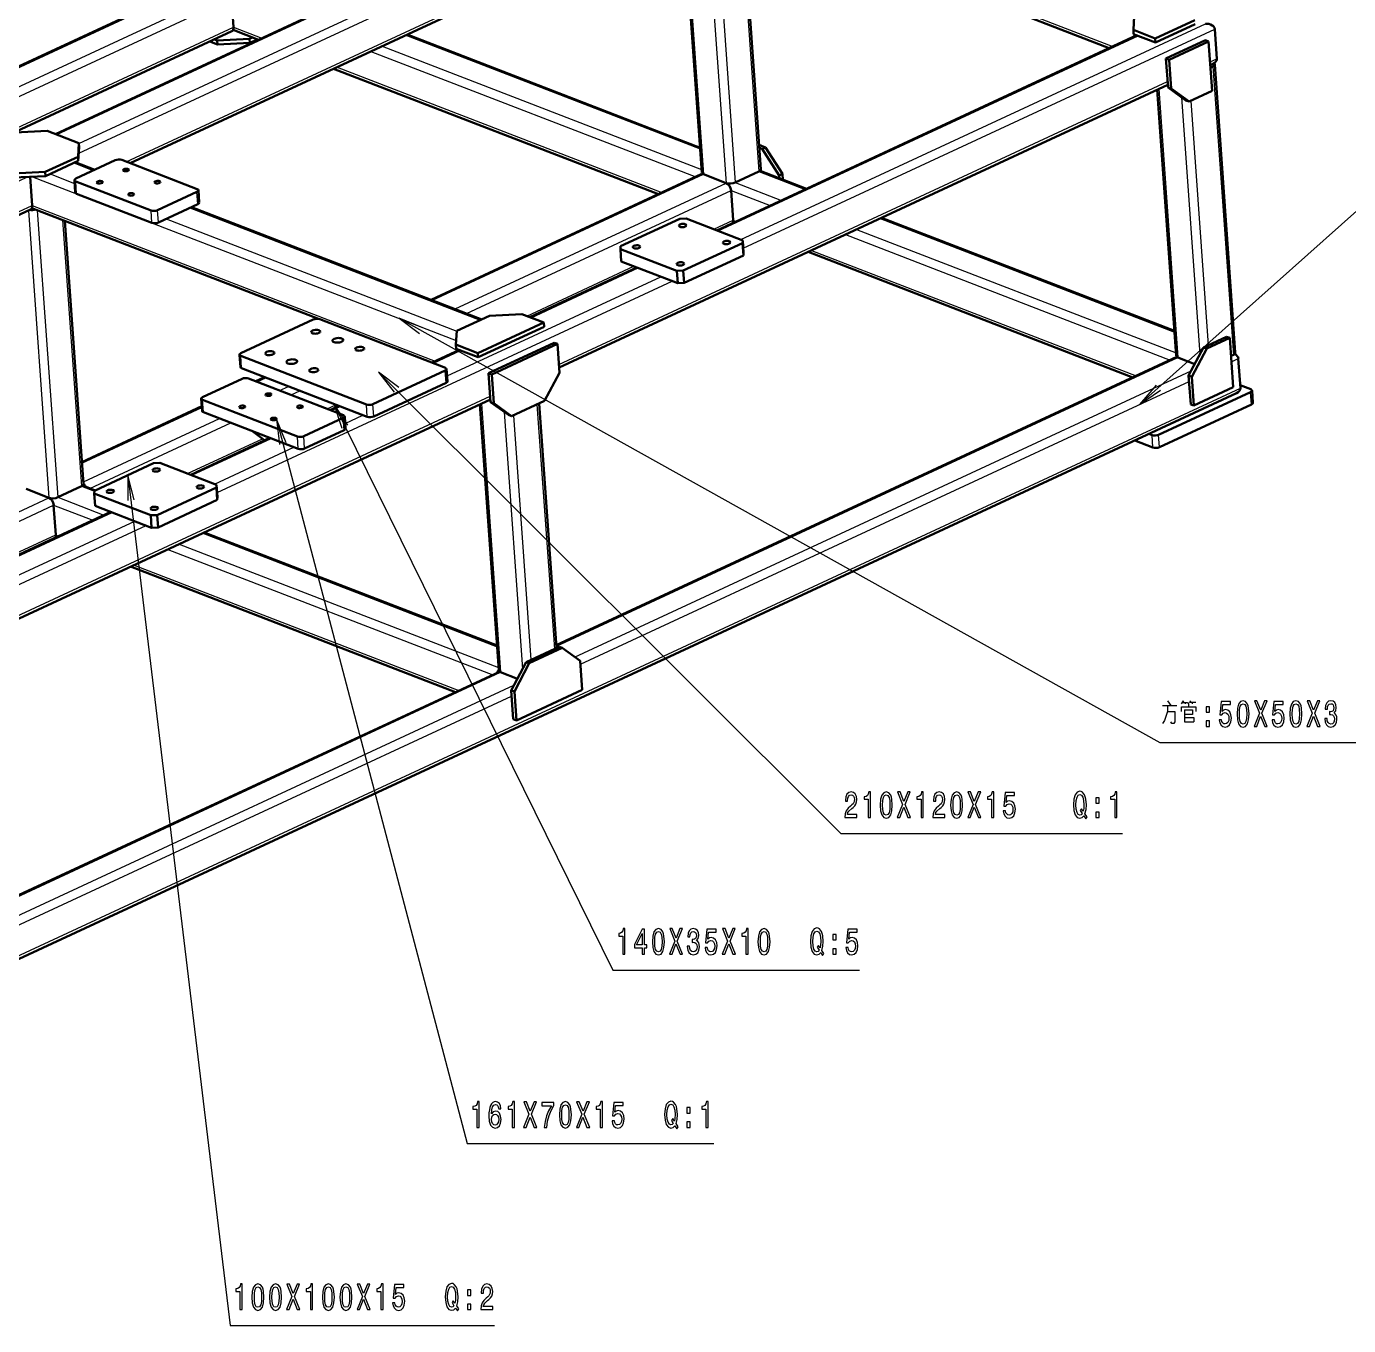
# Model space of a CAD drawing. Extents: x 0 to 1189, y 0 to 841.
# Drawn here: x 721.5 to 902.8, y 237.1 to 415.3 of the extents above; entities that cross this region are included whole.
import ezdxf

# ---------------------------------------------------------------- set-up
doc = ezdxf.new("R2010")
doc.units = 0

msp = doc.modelspace()

# ---------------------------------------------------------------- linework, layer by layer
at = {"color": 7, "lineweight": 25}
for p, q in [((735.21, 396.76), (815.21, 433.93)), ((815.21, 433.93), (870.49, 412.57)), ((811.75, 431.88), (814.39, 395.04)), ((814.67, 433.23), (817.49, 393.84)), ((815.91, 433.26), (818.72, 393.9)), ((819.36, 431.93), (821.97, 395.41)), ((708.69, 404.22), (745.88, 421.5)), ((725.67, 400.5), (771.47, 421.78)), ((711.79, 403.02), (748.98, 420.31)), ((713.35, 402.42), (749.64, 419.28)), ((728.69, 399.26), (774.58, 420.58)), ((728.69, 397.93), (776.14, 419.98)), ((718.29, 400.51), (749.93, 415.22)), ((749.93, 415.22), (753.81, 413.72)), ((819.47, 386.08), (883.2, 415.69)), ((773.54, 414.12), (813.91, 398.52)), ((816.37, 387.28), (873.96, 414.04)), ((819.82, 384.91), (884.49, 414.96)), ((768.76, 411.9), (813.31, 394.68)), ((770.29, 412.61), (814.11, 395.68)), ((883.83, 410.45), (884.78, 410.89)), ((884.2, 409.81), (887.03, 370.27)), ((764.11, 409.74), (808.66, 392.53)), ((794.54, 368.96), (878.01, 407.75)), ((876.81, 406.74), (879.44, 369.9)), ((879.91, 405.63), (882.43, 370.32)), ((881.18, 405.12), (883.58, 371.59)), ((728, 396.59), (730.68, 395.56)), ((821.97, 395.41), (828.29, 392.96)), ((651.99, 362.29), (721.68, 394.67)), ((722.35, 394.7), (780.45, 372.26)), ((724.75, 395.08), (728.13, 393.78)), ((728.39, 392.37), (728.27, 394.07)), ((777.19, 377.75), (814.39, 395.04)), ((780.29, 376.56), (817.49, 393.84)), ((818.72, 393.9), (825.05, 391.46)), ((745.02, 390.94), (744.9, 392.63)), ((781.86, 375.95), (818.15, 392.81)), ((818.15, 392.81), (823.51, 390.74)), ((656.92, 360.38), (722.31, 390.77)), ((721.78, 390.06), (724.59, 350.67)), ((722.31, 390.77), (777.59, 369.41)), ((723.01, 390.09), (725.82, 350.73)), ((738.73, 388.38), (738.61, 390.07)), ((739.61, 388.42), (739.49, 390.12)), ((743.94, 390.43), (783.75, 375.05)), ((726.46, 388.76), (729.07, 352.24)), ((740.69, 388.92), (780.52, 373.54)), ((815.77, 387.51), (818.44, 388.75)), ((818.44, 388.75), (818.86, 388.58)), ((838.6, 388.98), (878.97, 373.38)), ((833.82, 386.76), (878.37, 369.55)), ((835.35, 387.47), (879.17, 370.54)), ((829.17, 384.6), (873.72, 367.39)), ((779.21, 367.37), (808.52, 380.99)), ((790.13, 375.59), (804.82, 382.42)), ((790.73, 375.36), (805.42, 382.19)), ((747.66, 351.38), (810.08, 380.38)), ((751.03, 368.43), (750.91, 370.12)), ((777.32, 369.13), (781.06, 370.87)), ((794.19, 330.29), (879.44, 369.9)), ((779.07, 366.42), (778.95, 368.12)), ((796.7, 328.82), (881.25, 368.1)), ((886.77, 369.33), (887.71, 369.77)), ((753.14, 366.58), (754.36, 367.14)), ((797.48, 327.84), (880.95, 366.63)), ((697.7, 277.28), (888, 365.71)), ((701.64, 325.79), (785.12, 364.58)), ((756.24, 365.38), (757.46, 365.94)), ((757.8, 364.77), (759.02, 365.34)), ((889.52, 363.48), (889.39, 365.17)), ((729.13, 355.42), (745.57, 363.06)), ((745.78, 362.4), (745.66, 364.09)), ((762.74, 362.87), (763.96, 363.43)), ((763.34, 362.63), (764.56, 363.2)), ((768.26, 361.77), (768.14, 363.46)), ((769.15, 361.81), (769.02, 363.51)), ((783.91, 363.57), (786.54, 326.73)), ((791.53, 363.46), (793.93, 329.93)), ((729.32, 352.87), (747.99, 361.54)), ((730.23, 351.96), (749.55, 360.94)), ((765.09, 359.93), (764.97, 361.62)), ((765.23, 360.87), (767.66, 362)), ((787.01, 362.46), (789.53, 327.15)), ((788.29, 361.95), (790.68, 328.42)), ((758.79, 357.37), (758.67, 359.06)), ((759.67, 357.41), (759.55, 359.11)), ((876.01, 357.56), (875.89, 359.26)), ((876.89, 357.61), (876.77, 359.3)), ((743.62, 353.98), (753.9, 358.76)), ((744.22, 353.75), (755.09, 358.8)), ((747.32, 352.55), (758.19, 357.6)), ((729.07, 352.24), (730.83, 351.56)), ((687.4, 333.39), (724.59, 350.67)), ((725.82, 350.73), (732.15, 348.29)), ((688.96, 332.79), (725.25, 349.65)), ((697.83, 332.19), (733.26, 348.66)), ((725.25, 349.65), (730.61, 347.58)), ((694.15, 327.85), (736.36, 347.46)), ((694.18, 326.53), (737.93, 346.86)), ((697.23, 332.43), (725.54, 345.58)), ((725.54, 345.58), (725.97, 345.42)), ((745.7, 345.82), (786.07, 330.22)), ((740.92, 343.59), (785.47, 326.38)), ((742.45, 344.31), (786.27, 327.38)), ((736.27, 341.43), (780.82, 324.22)), ((701.29, 287.12), (786.54, 326.73)), ((703.81, 285.65), (788.36, 324.94)), ((704.58, 284.68), (788.05, 323.46))]:
    msp.add_line(p, q, dxfattribs=at)
at = {"color": 7, "lineweight": 50}
for p, q in [((735.74, 396.55), (814.98, 433.37)), ((815.15, 433.55), (870.02, 412.35)), ((811.54, 431.77), (814.14, 395.27)), ((819.66, 431.81), (822.24, 395.7)), ((708.51, 404.29), (745.57, 421.51)), ((725.5, 400.56), (771.3, 421.85)), ((749.64, 419.28), (749.93, 415.22)), ((873.42, 416.72), (873.32, 414.84)), ((876.33, 413.67), (881.75, 416.19)), ((876.37, 413.11), (881.79, 415.62)), ((718.82, 400.31), (749.7, 414.66)), ((747.3, 413.54), (747.68, 413.4)), ((747.68, 413.4), (752.09, 413.61)), ((747.72, 412.83), (747.68, 413.4)), ((749.87, 414.84), (753.33, 413.5)), ((752.09, 413.61), (752.52, 413.82)), ((752.13, 413.05), (752.09, 413.61)), ((752.13, 413.05), (753.21, 413.55)), ((773.74, 414.21), (813.9, 398.69)), ((816.2, 387.34), (873.79, 414.1)), ((873.36, 414.27), (873.32, 414.84)), ((873.32, 414.84), (876.33, 413.67)), ((873.36, 414.27), (876.37, 413.11)), ((876.37, 413.11), (876.33, 413.67)), ((883.2, 413.43), (877.79, 410.91)), ((883.2, 413.43), (883.63, 413.26)), ((884.78, 410.89), (884.49, 414.96)), ((884.49, 414.96), (884.78, 410.89)), ((746.66, 413.24), (747.72, 412.83)), ((747.72, 412.83), (752.13, 413.05)), ((883.63, 413.26), (878.22, 410.75)), ((884.11, 406.48), (883.63, 413.26)), ((877.79, 410.91), (878.22, 410.75)), ((877.79, 410.91), (878.07, 406.96)), ((878.22, 410.75), (878.5, 406.79)), ((883.86, 410.01), (884.25, 410.19)), ((884.2, 409.81), (883.89, 409.66)), ((884.47, 410.1), (887.3, 370.57)), ((763.64, 409.52), (808.19, 392.31)), ((794.57, 368.52), (878.05, 407.31)), ((876.59, 406.64), (879.2, 370.13)), ((878.07, 406.96), (878.5, 406.79)), ((878.07, 406.96), (880.53, 405.18)), ((878.5, 406.79), (880.96, 405.02)), ((880.96, 405.02), (884.11, 406.48)), ((880.53, 405.18), (880.96, 405.02)), ((724.38, 401), (719.97, 400.78)), ((728.69, 399.33), (724.38, 401)), ((728.59, 397.45), (728.69, 399.33)), ((728.73, 398.77), (728.69, 399.33)), ((822.85, 398.73), (822, 399.06)), ((724.08, 395.36), (728.59, 397.45)), ((728.63, 396.89), (728.59, 397.45)), ((728.63, 396.89), (728.73, 398.77)), ((822.4, 398.52), (822.03, 398.67)), ((822.85, 398.73), (822.4, 398.52)), ((824.75, 394.87), (822.4, 398.52)), ((825.21, 395.08), (822.85, 398.73)), ((724.08, 395.36), (719.67, 395.14)), ((724.12, 394.79), (724.08, 395.36)), ((724.12, 394.79), (728.63, 396.89)), ((728.2, 396.69), (730.88, 395.65)), ((733.7, 396.96), (728.29, 394.44)), ((744.92, 393.01), (734.58, 397)), ((821.97, 395.41), (818.72, 393.9)), ((822.14, 395.51), (828.49, 393.06)), ((724.12, 394.79), (719.71, 394.58)), ((722.03, 394.69), (722.31, 390.77)), ((728.22, 392.54), (728.09, 394.23)), ((728.27, 394.07), (738.61, 390.07)), ((777.02, 377.82), (814.07, 395.04)), ((817.49, 393.84), (814.39, 395.04)), ((814.39, 395.04), (817.49, 393.84)), ((825.21, 395.08), (824.75, 394.87)), ((824.78, 394.49), (824.75, 394.87)), ((825.26, 394.3), (825.21, 395.08)), ((728.39, 392.37), (738.73, 388.38)), ((739.49, 390.12), (744.9, 392.63)), ((745.21, 391.15), (745.09, 392.84)), ((818.15, 392.81), (818.44, 388.75)), ((657.45, 360.18), (722.08, 390.21)), ((722.25, 390.39), (761.58, 375.19)), ((739.61, 388.42), (745.02, 390.94)), ((744.14, 390.53), (783.95, 375.14)), ((726.76, 388.65), (729.34, 352.54)), ((811.11, 388.93), (802.99, 385.16)), ((811.99, 388.97), (811.11, 388.93)), ((811.99, 388.97), (819.74, 385.97)), ((818.38, 388.37), (818.39, 388.36)), ((838.8, 389.07), (878.96, 373.56)), ((802.99, 385.16), (802.97, 384.78)), ((810.72, 381.78), (802.97, 384.78)), ((803.09, 383.09), (802.97, 384.78)), ((811.6, 381.83), (819.72, 385.6)), ((819.72, 385.6), (819.74, 385.97)), ((819.84, 383.9), (819.72, 385.6)), ((819.86, 384.28), (819.74, 385.97)), ((810.84, 380.09), (803.09, 383.09)), ((811.73, 380.13), (819.84, 383.9)), ((819.84, 383.9), (819.86, 384.28)), ((828.7, 384.38), (873.25, 367.17)), ((790.55, 375.43), (805.24, 382.25)), ((811.6, 381.83), (810.72, 381.78)), ((810.84, 380.09), (810.72, 381.78)), ((811.73, 380.13), (811.6, 381.83)), ((811.73, 380.13), (810.84, 380.09)), ((785.03, 375.64), (780.52, 373.55)), ((789.44, 375.86), (785.03, 375.64)), ((792.46, 374.69), (789.44, 375.86)), ((760.85, 375.11), (750.93, 370.5)), ((778.97, 368.49), (761.73, 375.15)), ((780.52, 373.55), (780.42, 371.67)), ((783.44, 370.5), (792.46, 374.69)), ((783.48, 369.94), (792.5, 374.13)), ((792.5, 374.13), (792.46, 374.69)), ((784.89, 367.74), (793.91, 371.94)), ((785.32, 367.58), (794.34, 371.77)), ((794.34, 371.77), (793.91, 371.94)), ((794.34, 371.77), (794.62, 367.82)), ((886.1, 372.76), (882.95, 371.29)), ((886.53, 372.59), (883.38, 371.13)), ((886.1, 372.76), (886.53, 372.59)), ((887.02, 365.82), (886.53, 372.59)), ((750.86, 368.59), (750.74, 370.29)), ((750.91, 370.12), (768.14, 363.46)), ((777.14, 369.2), (780.89, 370.94)), ((780.46, 371.1), (780.42, 371.67)), ((780.42, 371.67), (783.44, 370.5)), ((780.46, 371.1), (783.48, 369.94)), ((783.48, 369.94), (783.44, 370.5)), ((794.18, 330.43), (879.3, 369.98)), ((879.44, 369.9), (881.74, 369.01)), ((882.95, 371.29), (880.89, 367.42)), ((883.38, 371.13), (881.32, 367.26)), ((882.95, 371.29), (883.38, 371.13)), ((887.03, 370.27), (886.71, 370.12)), ((751.03, 368.43), (768.26, 361.77)), ((769.02, 363.51), (778.95, 368.12)), ((779.26, 366.63), (779.14, 368.33)), ((888, 365.71), (887.71, 369.77)), ((887.71, 369.77), (888, 365.71)), ((751.09, 366.98), (745.68, 364.47)), ((751.97, 367.02), (764.99, 362)), ((752.96, 366.64), (754.18, 367.21)), ((769.15, 361.81), (779.07, 366.42)), ((785.32, 367.58), (784.89, 367.74)), ((785.17, 363.79), (784.89, 367.74)), ((785.6, 363.62), (785.32, 367.58)), ((794.62, 367.82), (792.57, 363.94)), ((880.89, 367.42), (881.32, 367.26)), ((880.89, 367.42), (881.18, 363.47)), ((881.32, 367.26), (881.61, 363.3)), ((697.76, 276.86), (887.47, 365.01)), ((876.77, 359.3), (889.39, 365.17)), ((881.61, 363.3), (887.02, 365.82)), ((889.41, 365.55), (887.98, 366.1)), ((889.71, 363.69), (889.59, 365.38)), ((701.67, 325.36), (785.15, 364.15)), ((729.12, 355.57), (745.56, 363.21)), ((745.61, 362.56), (745.49, 364.26)), ((758.67, 359.06), (745.66, 364.09)), ((763.16, 362.7), (764.38, 363.27)), ((783.7, 363.47), (786.3, 326.97)), ((785.6, 363.62), (785.17, 363.79)), ((787.63, 362.02), (785.17, 363.79)), ((788.06, 361.85), (785.6, 363.62)), ((792.57, 363.94), (788.06, 361.85)), ((791.81, 363.59), (794.21, 330.06)), ((876.89, 357.61), (889.52, 363.48)), ((881.18, 363.47), (881.61, 363.3)), ((758.79, 357.37), (745.78, 362.4)), ((759.55, 359.11), (764.97, 361.62)), ((765.28, 360.14), (765.16, 361.83)), ((788.06, 361.85), (787.63, 362.02)), ((754.19, 358.53), (752.58, 359.77)), ((759.67, 357.41), (765.09, 359.93)), ((875.46, 359.43), (875.89, 359.26)), ((744.04, 353.82), (754.91, 358.87)), ((873.52, 358.53), (876.01, 357.56)), ((738.95, 355.4), (730.83, 351.63)), ((739.83, 355.44), (738.95, 355.4)), ((739.83, 355.44), (747.59, 352.45)), ((724.59, 350.67), (721.49, 351.87)), ((721.49, 351.87), (724.59, 350.67)), ((729.07, 352.24), (725.82, 350.73)), ((729.24, 352.34), (730.95, 351.68)), ((739.45, 348.3), (747.57, 352.07)), ((747.57, 352.07), (747.59, 352.45)), ((747.69, 350.38), (747.57, 352.07)), ((747.71, 350.75), (747.59, 352.45)), ((730.83, 351.63), (730.81, 351.25)), ((738.57, 348.26), (730.81, 351.25)), ((730.93, 349.56), (730.81, 351.25)), ((739.57, 346.6), (747.69, 350.38)), ((747.69, 350.38), (747.71, 350.75)), ((697.66, 332.26), (733.09, 348.73)), ((725.25, 349.65), (725.54, 345.58)), ((738.69, 346.56), (730.93, 349.56)), ((739.45, 348.3), (738.57, 348.26)), ((738.69, 346.56), (738.57, 348.26)), ((739.57, 346.6), (739.45, 348.3)), ((739.57, 346.6), (738.69, 346.56)), ((725.48, 345.2), (725.49, 345.2)), ((745.9, 345.91), (786.06, 330.39)), ((735.8, 341.22), (780.35, 324)), ((790.05, 328.13), (794.56, 330.22)), ((790.48, 327.96), (794.99, 330.06)), ((794.99, 330.06), (794.56, 330.22)), ((794.99, 330.06), (797.45, 328.28)), ((797.45, 328.28), (797.73, 324.33)), ((701.28, 287.26), (786.4, 326.81)), ((786.54, 326.73), (788.84, 325.85)), ((787.99, 324.25), (790.05, 328.13)), ((788.43, 324.09), (790.48, 327.96)), ((790.48, 327.96), (790.05, 328.13)), ((788.43, 324.09), (787.99, 324.25)), ((788.28, 320.3), (787.99, 324.25)), ((788.71, 320.13), (788.43, 324.09)), ((797.73, 324.33), (788.71, 320.13)), ((788.71, 320.13), (788.28, 320.3))]:
    msp.add_line(p, q, dxfattribs=at)
at = {"color": 7, "lineweight": 25}
for points in [[(874.16, 363.48), (915.7, 400.5), (952.96, 400.5)], [(772.62, 375.28), (876.95, 317.11), (932.86, 317.11)], [(775.87, 373.99), (772.62, 375.28), (775.42, 373.2)], [(769.82, 367.91), (833.2, 304.61), (871.85, 304.61)], [(772.6, 365.78), (769.82, 367.91), (771.95, 365.14)], [(876.45, 366.13), (874.16, 363.48), (877.05, 365.44)], [(763.67, 363.55), (801.95, 285.86), (835.77, 285.86)], [(765.61, 360.64), (763.67, 363.55), (764.79, 360.23)], [(755.8, 361.43), (781.95, 262.11), (815.77, 262.11)], [(757.13, 358.19), (755.8, 361.43), (756.24, 357.96)], [(736.3, 350.38), (735.44, 353.77), (735.4, 350.27)], [(735.44, 353.77), (749.45, 237.11), (785.69, 237.11)], [(878.02, 322.8), (878.44, 322.19)], [(879.91, 322.39), (880.19, 322.8), (880.05, 322.6), (880.75, 322.6), (880.89, 322.39), (880.89, 321.98)], [(881.17, 322.8), (881.03, 322.6)], [(877.32, 322.19), (879.28, 322.19)], [(878.02, 321.36), (877.6, 320.13), (877.32, 319.72)], [(878.02, 322.19), (878.02, 321.36), (879, 321.36), (879, 319.92), (878.86, 319.72), (878.58, 319.72), (878.44, 319.92)], [(879.91, 321.36), (879.91, 321.98), (881.87, 321.98), (881.87, 321.36)], [(880.33, 321.57), (881.45, 321.57), (881.45, 320.95), (880.33, 320.95)], [(880.33, 321.57), (880.33, 319.92), (881.59, 319.92)], [(880.47, 322.39), (880.47, 322.6)], [(881.87, 322.6), (881.03, 322.6)], [(881.45, 322.39), (881.45, 322.6)], [(880.33, 320.54), (881.59, 320.54), (881.59, 319.92)]]:
    msp.add_lwpolyline(points, dxfattribs=at)
for points in [[(887.54, 321.01), (887.59, 320.22), (887.75, 319.66), (888.01, 319.31), (888.36, 319.2), (888.72, 319.31), (888.97, 319.66), (889.13, 320.22), (889.19, 321.01), (889.13, 321.8), (889.07, 322.11), (888.97, 322.37), (888.72, 322.71), (888.36, 322.83), (888.01, 322.71), (887.75, 322.37), (887.59, 321.8)], [(889.87, 319.3), (890.23, 319.3), (890.77, 320.72), (891.33, 319.3), (891.69, 319.3), (890.95, 321.11), (891.65, 322.81), (891.31, 322.81), (890.78, 321.51), (890.27, 322.81), (889.91, 322.81), (890.61, 321.1)], [(894.78, 321.01), (894.83, 320.22), (894.99, 319.66), (895.25, 319.31), (895.61, 319.2), (895.96, 319.31), (896.22, 319.66), (896.37, 320.22), (896.43, 321.01), (896.37, 321.8), (896.31, 322.11), (896.22, 322.37), (895.96, 322.71), (895.61, 322.83), (895.25, 322.71), (894.99, 322.37), (894.83, 321.8)], [(897.11, 319.3), (897.47, 319.3), (898.02, 320.72), (898.57, 319.3), (898.94, 319.3), (898.19, 321.11), (898.9, 322.81), (898.55, 322.81), (898.03, 321.51), (897.51, 322.81), (897.15, 322.81), (897.86, 321.1)], [(899.57, 320.4), (899.57, 320.37), (899.63, 319.88), (899.79, 319.52), (900.04, 319.29), (900.38, 319.2), (900.73, 319.29), (901, 319.51), (901.17, 319.86), (901.23, 320.32), (901.21, 320.62), (901.13, 320.86), (901.01, 321.04), (900.84, 321.18), (901.07, 321.45), (901.14, 321.89), (901.09, 322.28), (900.95, 322.58), (900.71, 322.76), (900.38, 322.83), (900.07, 322.75), (899.83, 322.53), (899.68, 322.17), (899.63, 321.71), (899.63, 321.67), (899.93, 321.67), (899.96, 321.99), (900.05, 322.22), (900.19, 322.37), (900.39, 322.42), (900.57, 322.38), (900.7, 322.27), (900.78, 322.1), (900.81, 321.87), (900.78, 321.62), (900.7, 321.45), (900.55, 321.35), (900.36, 321.32), (900.23, 321.33), (900.23, 320.93), (900.39, 320.94), (900.61, 320.89), (900.77, 320.77), (900.87, 320.58), (900.9, 320.32), (900.86, 320.03), (900.76, 319.81), (900.61, 319.67), (900.4, 319.63), (900.18, 319.68), (900.02, 319.83), (899.92, 320.07), (899.89, 320.4)], [(883.3, 321.26), (883.77, 321.26), (883.77, 322.01), (883.3, 322.01)], [(885.1, 320.22), (885.17, 319.8), (885.34, 319.48), (885.59, 319.28), (885.9, 319.2), (886.25, 319.29), (886.52, 319.54), (886.69, 319.93), (886.76, 320.44), (886.7, 320.91), (886.53, 321.28), (886.28, 321.51), (885.94, 321.6), (885.69, 321.54), (885.49, 321.37), (885.58, 322.32), (886.63, 322.32), (886.63, 322.73), (885.35, 322.73), (885.17, 320.87), (885.44, 320.87), (885.64, 321.11), (885.89, 321.2), (886.11, 321.14), (886.28, 320.98), (886.39, 320.73), (886.42, 320.41), (886.39, 320.1), (886.28, 319.85), (886.11, 319.69), (885.89, 319.64), (885.71, 319.67), (885.57, 319.79), (885.47, 319.97), (885.42, 320.22)], [(887.86, 321.01), (887.89, 321.62), (887.98, 322.06), (888.13, 322.32), (888.36, 322.41), (888.59, 322.32), (888.74, 322.06), (888.83, 321.62), (888.86, 321.01), (888.83, 320.4), (888.74, 319.96), (888.59, 319.7), (888.36, 319.62), (888.13, 319.7), (887.98, 319.96), (887.89, 320.4)], [(892.34, 320.22), (892.42, 319.8), (892.58, 319.48), (892.83, 319.28), (893.15, 319.2), (893.49, 319.29), (893.76, 319.54), (893.94, 319.93), (894, 320.44), (893.94, 320.91), (893.78, 321.28), (893.52, 321.51), (893.19, 321.6), (892.93, 321.54), (892.73, 321.37), (892.83, 322.32), (893.87, 322.32), (893.87, 322.73), (892.6, 322.73), (892.41, 320.87), (892.68, 320.87), (892.88, 321.11), (893.14, 321.2), (893.36, 321.14), (893.52, 320.98), (893.63, 320.73), (893.67, 320.41), (893.63, 320.1), (893.52, 319.85), (893.35, 319.69), (893.14, 319.64), (892.95, 319.67), (892.81, 319.79), (892.71, 319.97), (892.66, 320.22)], [(895.11, 321.01), (895.14, 321.62), (895.22, 322.06), (895.38, 322.32), (895.61, 322.41), (895.83, 322.32), (895.99, 322.06), (896.07, 321.62), (896.1, 321.01), (896.07, 320.4), (895.99, 319.96), (895.83, 319.7), (895.61, 319.62), (895.38, 319.7), (895.22, 319.96), (895.14, 320.4)], [(883.3, 319.3), (883.77, 319.3), (883.77, 320.06), (883.3, 320.06)], [(833.77, 306.8), (835.4, 306.8), (835.4, 307.24), (834.11, 307.24), (834.18, 307.48), (834.3, 307.67), (834.69, 308.03), (834.89, 308.18), (835.11, 308.4), (835.28, 308.65), (835.37, 308.95), (835.4, 309.29), (835.34, 309.71), (835.18, 310.04), (834.94, 310.25), (834.62, 310.33), (834.29, 310.24), (834.04, 310.01), (833.88, 309.63), (833.82, 309.13), (833.82, 309.06), (834.13, 309.06), (834.13, 309.1), (834.16, 309.44), (834.26, 309.69), (834.4, 309.86), (834.6, 309.91), (834.8, 309.86), (834.95, 309.73), (835.04, 309.54), (835.08, 309.29), (835.05, 309.06), (834.99, 308.86), (834.88, 308.69), (834.73, 308.54), (834.52, 308.38), (834.19, 308.07), (833.95, 307.73), (833.81, 307.33), (833.77, 306.82)], [(836.96, 306.8), (837.27, 306.8), (837.27, 310.33), (837.03, 310.33), (836.97, 310.02), (836.85, 309.82), (836.66, 309.69), (836.4, 309.65), (836.4, 309.3), (836.96, 309.3)], [(838.61, 308.51), (838.66, 307.72), (838.82, 307.16), (839.08, 306.81), (839.43, 306.7), (839.79, 306.81), (840.04, 307.16), (840.2, 307.72), (840.26, 308.51), (840.2, 309.3), (840.14, 309.61), (840.04, 309.87), (839.79, 310.21), (839.43, 310.33), (839.08, 310.21), (838.82, 309.87), (838.66, 309.3)], [(840.94, 306.8), (841.3, 306.8), (841.84, 308.22), (842.4, 306.8), (842.76, 306.8), (842.02, 308.61), (842.72, 310.31), (842.38, 310.31), (841.85, 309.01), (841.34, 310.31), (840.98, 310.31), (841.68, 308.6)], [(844.2, 306.8), (844.51, 306.8), (844.51, 310.33), (844.28, 310.33), (844.22, 310.02), (844.09, 309.82), (843.9, 309.69), (843.64, 309.65), (843.64, 309.3), (844.2, 309.3)], [(845.84, 306.8), (847.47, 306.8), (847.47, 307.24), (846.18, 307.24), (846.25, 307.48), (846.38, 307.67), (846.76, 308.03), (846.96, 308.18), (847.19, 308.4), (847.35, 308.65), (847.44, 308.95), (847.47, 309.29), (847.42, 309.71), (847.26, 310.04), (847.01, 310.25), (846.69, 310.33), (846.36, 310.24), (846.11, 310.01), (845.95, 309.63), (845.89, 309.13), (845.89, 309.06), (846.21, 309.06), (846.21, 309.1), (846.24, 309.44), (846.33, 309.69), (846.48, 309.86), (846.67, 309.91), (846.87, 309.86), (847.02, 309.73), (847.11, 309.54), (847.15, 309.29), (847.12, 309.06), (847.06, 308.86), (846.95, 308.69), (846.8, 308.54), (846.6, 308.38), (846.26, 308.07), (846.02, 307.73), (845.88, 307.33), (845.84, 306.82)], [(848.26, 308.51), (848.32, 307.72), (848.48, 307.16), (848.73, 306.81), (849.09, 306.7), (849.44, 306.81), (849.7, 307.16), (849.86, 307.72), (849.91, 308.51), (849.86, 309.3), (849.79, 309.61), (849.7, 309.87), (849.44, 310.21), (849.09, 310.33), (848.73, 310.21), (848.48, 309.87), (848.32, 309.3)], [(850.6, 306.8), (850.96, 306.8), (851.5, 308.22), (852.06, 306.8), (852.42, 306.8), (851.68, 308.61), (852.38, 310.31), (852.04, 310.31), (851.51, 309.01), (851, 310.31), (850.64, 310.31), (851.34, 308.6)], [(853.86, 306.8), (854.17, 306.8), (854.17, 310.33), (853.94, 310.33), (853.87, 310.02), (853.75, 309.82), (853.56, 309.69), (853.3, 309.65), (853.3, 309.3), (853.86, 309.3)], [(855.48, 307.72), (855.56, 307.3), (855.73, 306.98), (855.97, 306.78), (856.29, 306.7), (856.64, 306.79), (856.91, 307.04), (857.08, 307.43), (857.14, 307.94), (857.08, 308.41), (856.92, 308.78), (856.66, 309.01), (856.33, 309.1), (856.07, 309.04), (855.87, 308.87), (855.97, 309.82), (857.01, 309.82), (857.01, 310.23), (855.74, 310.23), (855.55, 308.37), (855.83, 308.37), (856.02, 308.61), (856.28, 308.7), (856.5, 308.64), (856.67, 308.48), (856.77, 308.23), (856.81, 307.91), (856.77, 307.6), (856.66, 307.35), (856.49, 307.19), (856.28, 307.14), (856.1, 307.17), (855.96, 307.29), (855.85, 307.47), (855.8, 307.72)], [(866.52, 307.02), (866.78, 306.62), (866.97, 306.89), (866.68, 307.31), (866.83, 307.89), (866.87, 308.55), (866.81, 309.34), (866.73, 309.65), (866.63, 309.92), (866.35, 310.27), (866.18, 310.37), (865.99, 310.4), (865.63, 310.27), (865.35, 309.92), (865.17, 309.34), (865.11, 308.55), (865.17, 307.77), (865.35, 307.19), (865.62, 306.83), (865.99, 306.71), (866.29, 306.79)], [(870.76, 306.8), (871.07, 306.8), (871.07, 310.33), (870.84, 310.33), (870.78, 310.02), (870.65, 309.82), (870.46, 309.69), (870.2, 309.65), (870.2, 309.3), (870.76, 309.3)], [(838.93, 308.51), (838.96, 309.12), (839.05, 309.56), (839.2, 309.82), (839.43, 309.91), (839.66, 309.82), (839.81, 309.56), (839.9, 309.12), (839.93, 308.51), (839.9, 307.9), (839.81, 307.46), (839.66, 307.2), (839.43, 307.12), (839.2, 307.2), (839.05, 307.46), (838.96, 307.9)], [(848.59, 308.51), (848.62, 309.12), (848.71, 309.56), (848.86, 309.82), (849.09, 309.91), (849.32, 309.82), (849.47, 309.56), (849.56, 309.12), (849.58, 308.51), (849.56, 307.9), (849.47, 307.46), (849.32, 307.2), (849.09, 307.12), (848.86, 307.2), (848.71, 307.46), (848.62, 307.9)], [(866.31, 307.34), (866.16, 307.18), (865.99, 307.13), (865.77, 307.22), (865.59, 307.5), (865.48, 307.94), (865.44, 308.55), (865.48, 309.16), (865.59, 309.61), (865.77, 309.89), (865.99, 309.98), (866.21, 309.89), (866.39, 309.61), (866.5, 309.16), (866.54, 308.55), (866.51, 308.03), (866.45, 307.67), (866.22, 308.01), (866.04, 307.76)], [(868.17, 308.76), (868.64, 308.76), (868.64, 309.51), (868.17, 309.51)], [(868.17, 306.8), (868.64, 306.8), (868.64, 307.56), (868.17, 307.56)], [(803.29, 288.05), (803.6, 288.05), (803.6, 291.58), (803.37, 291.58), (803.31, 291.27), (803.19, 291.07), (803, 290.94), (802.74, 290.9), (802.74, 290.55), (803.29, 290.55)], [(805.96, 288.05), (806.26, 288.05), (806.26, 288.92), (806.6, 288.92), (806.6, 289.33), (806.26, 289.33), (806.26, 291.48), (805.95, 291.48), (804.91, 289.37), (804.91, 288.92), (805.96, 288.92)], [(805.2, 289.33), (805.96, 290.89), (805.96, 289.33)], [(807.36, 289.76), (807.41, 288.97), (807.57, 288.41), (807.83, 288.06), (808.18, 287.95), (808.54, 288.06), (808.79, 288.41), (808.95, 288.97), (809.01, 289.76), (808.95, 290.55), (808.89, 290.86), (808.79, 291.12), (808.54, 291.46), (808.18, 291.58), (807.83, 291.46), (807.57, 291.12), (807.41, 290.55)], [(807.68, 289.76), (807.71, 290.37), (807.8, 290.81), (807.95, 291.07), (808.18, 291.16), (808.41, 291.07), (808.56, 290.81), (808.65, 290.37), (808.68, 289.76), (808.65, 289.15), (808.56, 288.71), (808.41, 288.45), (808.18, 288.37), (807.95, 288.45), (807.8, 288.71), (807.71, 289.15)], [(809.69, 288.05), (810.05, 288.05), (810.59, 289.47), (811.15, 288.05), (811.51, 288.05), (810.77, 289.86), (811.47, 291.56), (811.13, 291.56), (810.6, 290.26), (810.09, 291.56), (809.73, 291.56), (810.43, 289.85)], [(812.15, 289.15), (812.15, 289.12), (812.2, 288.63), (812.36, 288.27), (812.62, 288.04), (812.95, 287.95), (813.31, 288.04), (813.58, 288.26), (813.75, 288.61), (813.81, 289.07), (813.78, 289.37), (813.71, 289.61), (813.58, 289.79), (813.42, 289.93), (813.64, 290.2), (813.72, 290.64), (813.67, 291.03), (813.52, 291.33), (813.28, 291.51), (812.95, 291.58), (812.64, 291.5), (812.41, 291.28), (812.25, 290.92), (812.2, 290.46), (812.2, 290.42), (812.51, 290.42), (812.53, 290.74), (812.62, 290.97), (812.77, 291.12), (812.97, 291.17), (813.15, 291.13), (813.28, 291.02), (813.36, 290.85), (813.39, 290.62), (813.36, 290.37), (813.28, 290.2), (813.13, 290.1), (812.94, 290.07), (812.8, 290.08), (812.8, 289.68), (812.97, 289.69), (813.19, 289.64), (813.35, 289.52), (813.44, 289.33), (813.48, 289.07), (813.44, 288.78), (813.34, 288.56), (813.18, 288.42), (812.97, 288.38), (812.76, 288.43), (812.6, 288.58), (812.5, 288.82), (812.46, 289.15)], [(814.58, 288.97), (814.65, 288.55), (814.82, 288.23), (815.07, 288.03), (815.38, 287.95), (815.73, 288.04), (816, 288.29), (816.17, 288.68), (816.23, 289.19), (816.18, 289.66), (816.01, 290.03), (815.75, 290.26), (815.42, 290.35), (815.17, 290.29), (814.97, 290.12), (815.06, 291.07), (816.1, 291.07), (816.1, 291.48), (814.83, 291.48), (814.64, 289.62), (814.92, 289.62), (815.12, 289.86), (815.37, 289.95), (815.59, 289.89), (815.76, 289.73), (815.86, 289.48), (815.9, 289.16), (815.86, 288.85), (815.75, 288.6), (815.59, 288.44), (815.37, 288.39), (815.19, 288.42), (815.05, 288.54), (814.95, 288.72), (814.89, 288.97)], [(816.93, 288.05), (817.29, 288.05), (817.84, 289.47), (818.39, 288.05), (818.76, 288.05), (818.01, 289.86), (818.72, 291.56), (818.37, 291.56), (817.85, 290.26), (817.33, 291.56), (816.97, 291.56), (817.68, 289.85)], [(820.19, 288.05), (820.51, 288.05), (820.51, 291.58), (820.27, 291.58), (820.21, 291.27), (820.09, 291.07), (819.9, 290.94), (819.64, 290.9), (819.64, 290.55), (820.19, 290.55)], [(821.84, 289.76), (821.89, 288.97), (822.06, 288.41), (822.31, 288.06), (822.67, 287.95), (823.02, 288.06), (823.28, 288.41), (823.44, 288.97), (823.49, 289.76), (823.44, 290.55), (823.37, 290.86), (823.28, 291.12), (823.02, 291.46), (822.67, 291.58), (822.31, 291.46), (822.06, 291.12), (821.89, 290.55)], [(822.17, 289.76), (822.2, 290.37), (822.29, 290.81), (822.44, 291.07), (822.67, 291.16), (822.9, 291.07), (823.05, 290.81), (823.14, 290.37), (823.16, 289.76), (823.14, 289.15), (823.05, 288.71), (822.9, 288.45), (822.67, 288.37), (822.44, 288.45), (822.29, 288.71), (822.2, 289.15)], [(830.44, 288.27), (830.7, 287.87), (830.89, 288.14), (830.61, 288.56), (830.75, 289.14), (830.79, 289.8), (830.73, 290.59), (830.65, 290.9), (830.55, 291.17), (830.27, 291.52), (830.1, 291.62), (829.91, 291.65), (829.55, 291.52), (829.27, 291.17), (829.09, 290.59), (829.03, 289.8), (829.09, 289.02), (829.27, 288.44), (829.55, 288.08), (829.91, 287.96), (830.21, 288.04)], [(830.23, 288.59), (830.08, 288.43), (829.91, 288.38), (829.69, 288.47), (829.51, 288.75), (829.4, 289.19), (829.36, 289.8), (829.4, 290.41), (829.51, 290.86), (829.69, 291.14), (829.91, 291.23), (830.14, 291.14), (830.31, 290.86), (830.42, 290.41), (830.46, 289.8), (830.43, 289.28), (830.37, 288.92), (830.15, 289.26), (829.96, 289.01)], [(832.09, 290.01), (832.56, 290.01), (832.56, 290.76), (832.09, 290.76)], [(833.89, 288.97), (833.97, 288.55), (834.13, 288.23), (834.38, 288.03), (834.7, 287.95), (835.04, 288.04), (835.31, 288.29), (835.49, 288.68), (835.55, 289.19), (835.49, 289.66), (835.33, 290.03), (835.07, 290.26), (834.74, 290.35), (834.48, 290.29), (834.28, 290.12), (834.38, 291.07), (835.42, 291.07), (835.42, 291.48), (834.15, 291.48), (833.96, 289.62), (834.23, 289.62), (834.43, 289.86), (834.69, 289.95), (834.91, 289.89), (835.07, 289.73), (835.18, 289.48), (835.22, 289.16), (835.18, 288.85), (835.07, 288.6), (834.9, 288.44), (834.69, 288.39), (834.51, 288.42), (834.36, 288.54), (834.26, 288.72), (834.21, 288.97)], [(832.09, 288.05), (832.56, 288.05), (832.56, 288.81), (832.09, 288.81)], [(783.29, 264.3), (783.6, 264.3), (783.6, 267.83), (783.37, 267.83), (783.31, 267.52), (783.19, 267.32), (783, 267.19), (782.74, 267.15), (782.74, 266.8), (783.29, 266.8)], [(786.59, 266.86), (786.53, 267.27), (786.37, 267.57), (786.14, 267.76), (785.84, 267.83), (785.64, 267.79), (785.46, 267.7), (785.31, 267.54), (785.18, 267.32), (785.07, 267.04), (785, 266.71), (784.95, 266.31), (784.94, 265.86), (784.99, 265.14), (785.16, 264.62), (785.43, 264.31), (785.8, 264.2), (786.13, 264.29), (786.39, 264.53), (786.55, 264.9), (786.61, 265.38), (786.55, 265.86), (786.4, 266.23), (786.15, 266.46), (785.85, 266.54), (785.52, 266.44), (785.28, 266.15), (785.33, 266.71), (785.44, 267.1), (785.61, 267.34), (785.84, 267.42), (786.01, 267.38), (786.14, 267.28), (786.23, 267.1), (786.28, 266.86)], [(788.12, 264.3), (788.43, 264.3), (788.43, 267.83), (788.2, 267.83), (788.14, 267.52), (788.01, 267.32), (787.83, 267.19), (787.56, 267.15), (787.56, 266.8), (788.12, 266.8)], [(789.69, 264.3), (790.05, 264.3), (790.59, 265.72), (791.15, 264.3), (791.51, 264.3), (790.77, 266.11), (791.47, 267.81), (791.13, 267.81), (790.6, 266.51), (790.09, 267.81), (789.73, 267.81), (790.43, 266.1)], [(792.53, 264.3), (792.88, 264.3), (792.99, 265.14), (793.19, 265.91), (793.47, 266.63), (793.84, 267.31), (793.84, 267.73), (792.21, 267.73), (792.21, 267.27), (793.51, 267.27), (793.13, 266.59), (792.85, 265.88), (792.65, 265.12)], [(794.6, 266.01), (794.65, 265.22), (794.81, 264.66), (795.07, 264.31), (795.43, 264.2), (795.78, 264.31), (796.04, 264.66), (796.19, 265.22), (796.25, 266.01), (796.19, 266.8), (796.13, 267.11), (796.04, 267.37), (795.78, 267.71), (795.43, 267.83), (795.07, 267.71), (794.81, 267.37), (794.65, 266.8)], [(794.93, 266.01), (794.96, 266.62), (795.04, 267.06), (795.2, 267.32), (795.43, 267.41), (795.65, 267.32), (795.81, 267.06), (795.89, 266.62), (795.92, 266.01), (795.89, 265.4), (795.81, 264.96), (795.65, 264.7), (795.43, 264.62), (795.2, 264.7), (795.04, 264.96), (794.96, 265.4)], [(796.93, 264.3), (797.29, 264.3), (797.84, 265.72), (798.39, 264.3), (798.76, 264.3), (798.01, 266.11), (798.72, 267.81), (798.37, 267.81), (797.85, 266.51), (797.33, 267.81), (796.97, 267.81), (797.68, 266.1)], [(800.19, 264.3), (800.51, 264.3), (800.51, 267.83), (800.27, 267.83), (800.21, 267.52), (800.09, 267.32), (799.9, 267.19), (799.64, 267.15), (799.64, 266.8), (800.19, 266.8)], [(801.82, 265.22), (801.89, 264.8), (802.06, 264.48), (802.31, 264.28), (802.62, 264.2), (802.97, 264.29), (803.24, 264.54), (803.41, 264.93), (803.48, 265.44), (803.42, 265.91), (803.26, 266.28), (803, 266.51), (802.67, 266.6), (802.41, 266.54), (802.21, 266.37), (802.31, 267.32), (803.35, 267.32), (803.35, 267.73), (802.08, 267.73), (801.89, 265.87), (802.16, 265.87), (802.36, 266.11), (802.61, 266.2), (802.83, 266.14), (803, 265.98), (803.11, 265.73), (803.15, 265.41), (803.11, 265.1), (803, 264.85), (802.83, 264.69), (802.61, 264.64), (802.43, 264.67), (802.29, 264.79), (802.19, 264.97), (802.14, 265.22)], [(810.44, 264.52), (810.7, 264.12), (810.89, 264.39), (810.61, 264.81), (810.75, 265.39), (810.79, 266.05), (810.73, 266.84), (810.65, 267.15), (810.55, 267.42), (810.27, 267.77), (810.1, 267.87), (809.91, 267.9), (809.55, 267.77), (809.27, 267.42), (809.09, 266.84), (809.03, 266.05), (809.09, 265.27), (809.27, 264.69), (809.55, 264.33), (809.91, 264.21), (810.21, 264.29)], [(810.23, 264.84), (810.08, 264.68), (809.91, 264.63), (809.69, 264.72), (809.51, 265), (809.4, 265.44), (809.36, 266.05), (809.4, 266.66), (809.51, 267.11), (809.69, 267.39), (809.91, 267.48), (810.14, 267.39), (810.31, 267.11), (810.42, 266.66), (810.46, 266.05), (810.43, 265.53), (810.37, 265.17), (810.15, 265.51), (809.96, 265.26)], [(812.09, 266.26), (812.56, 266.26), (812.56, 267.01), (812.09, 267.01)], [(814.68, 264.3), (814.99, 264.3), (814.99, 267.83), (814.76, 267.83), (814.7, 267.52), (814.57, 267.32), (814.38, 267.19), (814.12, 267.15), (814.12, 266.8), (814.68, 266.8)], [(786.28, 265.37), (786.24, 265.06), (786.14, 264.81), (785.99, 264.65), (785.8, 264.6), (785.6, 264.65), (785.44, 264.81), (785.34, 265.05), (785.31, 265.37), (785.35, 265.68), (785.44, 265.92), (785.6, 266.07), (785.81, 266.13), (786, 266.07), (786.14, 265.92), (786.24, 265.69)], [(812.09, 264.3), (812.56, 264.3), (812.56, 265.06), (812.09, 265.06)], [(750.79, 239.3), (751.1, 239.3), (751.1, 242.83), (750.87, 242.83), (750.81, 242.52), (750.69, 242.32), (750.5, 242.19), (750.24, 242.15), (750.24, 241.8), (750.79, 241.8)], [(752.44, 241.01), (752.49, 240.22), (752.65, 239.66), (752.91, 239.31), (753.27, 239.2), (753.62, 239.31), (753.88, 239.66), (754.04, 240.22), (754.09, 241.01), (754.04, 241.8), (753.97, 242.11), (753.88, 242.37), (753.62, 242.71), (753.27, 242.83), (752.91, 242.71), (752.65, 242.37), (752.49, 241.8)], [(752.77, 241.01), (752.8, 241.62), (752.88, 242.06), (753.04, 242.32), (753.27, 242.41), (753.49, 242.32), (753.65, 242.06), (753.73, 241.62), (753.76, 241.01), (753.73, 240.4), (753.65, 239.96), (753.49, 239.7), (753.27, 239.62), (753.04, 239.7), (752.88, 239.96), (752.8, 240.4)], [(754.86, 241.01), (754.91, 240.22), (755.07, 239.66), (755.33, 239.31), (755.68, 239.2), (756.04, 239.31), (756.29, 239.66), (756.45, 240.22), (756.51, 241.01), (756.45, 241.8), (756.39, 242.11), (756.29, 242.37), (756.04, 242.71), (755.68, 242.83), (755.33, 242.71), (755.07, 242.37), (754.91, 241.8)], [(755.18, 241.01), (755.21, 241.62), (755.3, 242.06), (755.45, 242.32), (755.68, 242.41), (755.91, 242.32), (756.06, 242.06), (756.15, 241.62), (756.18, 241.01), (756.15, 240.4), (756.06, 239.96), (755.91, 239.7), (755.68, 239.62), (755.45, 239.7), (755.3, 239.96), (755.21, 240.4)], [(757.19, 239.3), (757.55, 239.3), (758.09, 240.72), (758.65, 239.3), (759.01, 239.3), (758.27, 241.11), (758.97, 242.81), (758.63, 242.81), (758.1, 241.51), (757.59, 242.81), (757.23, 242.81), (757.93, 241.1)], [(760.45, 239.3), (760.76, 239.3), (760.76, 242.83), (760.53, 242.83), (760.47, 242.52), (760.34, 242.32), (760.15, 242.19), (759.89, 242.15), (759.89, 241.8), (760.45, 241.8)], [(762.1, 241.01), (762.15, 240.22), (762.31, 239.66), (762.57, 239.31), (762.93, 239.2), (763.28, 239.31), (763.54, 239.66), (763.69, 240.22), (763.75, 241.01), (763.69, 241.8), (763.63, 242.11), (763.54, 242.37), (763.28, 242.71), (762.93, 242.83), (762.57, 242.71), (762.31, 242.37), (762.15, 241.8)], [(762.43, 241.01), (762.46, 241.62), (762.54, 242.06), (762.7, 242.32), (762.93, 242.41), (763.15, 242.32), (763.31, 242.06), (763.39, 241.62), (763.42, 241.01), (763.39, 240.4), (763.31, 239.96), (763.15, 239.7), (762.93, 239.62), (762.7, 239.7), (762.54, 239.96), (762.46, 240.4)], [(764.51, 241.01), (764.57, 240.22), (764.73, 239.66), (764.98, 239.31), (765.34, 239.2), (765.69, 239.31), (765.95, 239.66), (766.11, 240.22), (766.16, 241.01), (766.11, 241.8), (766.04, 242.11), (765.95, 242.37), (765.69, 242.71), (765.34, 242.83), (764.98, 242.71), (764.73, 242.37), (764.57, 241.8)], [(764.84, 241.01), (764.87, 241.62), (764.96, 242.06), (765.11, 242.32), (765.34, 242.41), (765.57, 242.32), (765.72, 242.06), (765.81, 241.62), (765.83, 241.01), (765.81, 240.4), (765.72, 239.96), (765.57, 239.7), (765.34, 239.62), (765.11, 239.7), (764.96, 239.96), (764.87, 240.4)], [(766.85, 239.3), (767.21, 239.3), (767.75, 240.72), (768.31, 239.3), (768.67, 239.3), (767.93, 241.11), (768.63, 242.81), (768.29, 242.81), (767.76, 241.51), (767.25, 242.81), (766.89, 242.81), (767.59, 241.1)], [(770.11, 239.3), (770.42, 239.3), (770.42, 242.83), (770.19, 242.83), (770.12, 242.52), (770, 242.32), (769.81, 242.19), (769.55, 242.15), (769.55, 241.8), (770.11, 241.8)], [(771.73, 240.22), (771.81, 239.8), (771.98, 239.48), (772.22, 239.28), (772.54, 239.2), (772.89, 239.29), (773.16, 239.54), (773.33, 239.93), (773.39, 240.44), (773.33, 240.91), (773.17, 241.28), (772.91, 241.51), (772.58, 241.6), (772.32, 241.54), (772.12, 241.37), (772.22, 242.32), (773.26, 242.32), (773.26, 242.73), (771.99, 242.73), (771.8, 240.87), (772.08, 240.87), (772.27, 241.11), (772.53, 241.2), (772.75, 241.14), (772.92, 240.98), (773.02, 240.73), (773.06, 240.41), (773.02, 240.1), (772.91, 239.85), (772.74, 239.69), (772.53, 239.64), (772.35, 239.67), (772.21, 239.79), (772.1, 239.97), (772.05, 240.22)], [(780.36, 239.52), (780.62, 239.12), (780.8, 239.39), (780.52, 239.81), (780.66, 240.39), (780.71, 241.05), (780.64, 241.84), (780.57, 242.15), (780.47, 242.42), (780.19, 242.77), (780.02, 242.87), (779.83, 242.9), (779.46, 242.77), (779.19, 242.42), (779.01, 241.84), (778.95, 241.05), (779.01, 240.27), (779.18, 239.69), (779.46, 239.33), (779.83, 239.21), (780.13, 239.29)], [(780.14, 239.84), (780, 239.68), (779.83, 239.63), (779.6, 239.72), (779.43, 240), (779.31, 240.44), (779.27, 241.05), (779.31, 241.66), (779.43, 242.11), (779.6, 242.39), (779.83, 242.48), (780.05, 242.39), (780.22, 242.11), (780.34, 241.66), (780.38, 241.05), (780.35, 240.53), (780.28, 240.17), (780.06, 240.51), (779.88, 240.26)], [(782.01, 241.26), (782.48, 241.26), (782.48, 242.01), (782.01, 242.01)], [(783.82, 239.3), (785.46, 239.3), (785.46, 239.74), (784.16, 239.74), (784.23, 239.98), (784.36, 240.17), (784.74, 240.53), (784.94, 240.68), (785.17, 240.9), (785.33, 241.15), (785.42, 241.45), (785.46, 241.79), (785.4, 242.21), (785.24, 242.54), (784.99, 242.75), (784.67, 242.83), (784.34, 242.74), (784.09, 242.51), (783.93, 242.13), (783.87, 241.63), (783.87, 241.56), (784.19, 241.56), (784.19, 241.6), (784.22, 241.94), (784.31, 242.19), (784.46, 242.36), (784.65, 242.41), (784.85, 242.36), (785, 242.23), (785.1, 242.04), (785.13, 241.79), (785.11, 241.56), (785.04, 241.36), (784.93, 241.19), (784.78, 241.04), (784.58, 240.88), (784.24, 240.57), (784, 240.23), (783.86, 239.83), (783.82, 239.32)], [(782.01, 239.3), (782.48, 239.3), (782.48, 240.06), (782.01, 240.06)]]:
    msp.add_lwpolyline(points, close=True, dxfattribs=at)
at = {"color": 7, "lineweight": 50}
for centre, major_axis, ratio, start_param, end_param in [((749.33, 415.45), (0.369, -0.794), 0.605777, 6.283075, 7.292986), ((883.25, 414.9), (1.24, 0.04), 0.640984, 0.024454, 1.595251), ((883.25, 414.9), (1.24, 0.04), 0.640961, 0.024424, 0.985282), ((883.6, 410.04), (-0.873, -0.062), 0.423301, 2.303169, 3.141593), ((883.54, 410.83), (1.24, 0.04), 0.640981, 5.292708, 6.307641), ((883.54, 410.83), (1.24, 0.04), 0.640968, 5.297874, 6.307654), ((883.6, 410.04), (-0.873, -0.062), 0.423301, 3.141593, 3.597735), ((734.13, 396.79), (-0.623, -0.045), 0.423301, 3.873966, 5.444762), ((735.17, 395.62), (-0.414, -0.03), 0.423301, 3.873966, 6.283185), ((735.17, 395.62), (-0.414, -0.03), 0.423301, 0, 3.141593), ((735.17, 395.62), (-0.414, -0.03), 0.423301, 3.141593, 3.873966), ((815.02, 395.33), (-0.873, -0.062), 0.423301, 0, 0.732373), ((821.37, 395.64), (-0.873, -0.062), 0.423301, 2.303169, 3.141593), ((728.72, 394.28), (-0.623, -0.045), 0.423301, 5.444762, 6.283185), ((728.72, 394.28), (-0.623, -0.045), 0.423301, 0, 0.732373), ((731.56, 393.95), (-0.414, -0.03), 0.423301, 3.873966, 6.283185), ((731.56, 393.95), (-0.414, -0.03), 0.423301, 0, 3.141593), ((731.56, 393.95), (-0.414, -0.03), 0.423301, 3.141593, 3.873966), ((739.47, 393.96), (-0.414, -0.03), 0.423301, 3.873966, 6.283185), ((739.47, 393.96), (-0.414, -0.03), 0.423301, 0, 3.141593), ((739.47, 393.96), (-0.414, -0.03), 0.423301, 3.141593, 3.873966), ((814.44, 394.25), (0.369, -0.794), 0.605777, 2.580597, 3.141482), ((818.12, 394.13), (-0.873, -0.062), 0.423301, 0.732373, 2.303169), ((817.54, 393.05), (0.369, -0.794), 0.605777, 1.009801, 2.580597), ((728.84, 392.58), (-0.623, -0.045), 0.423301, 0, 0.732373), ((735.87, 392.28), (-0.414, -0.03), 0.423301, 3.873966, 6.283185), ((735.87, 392.28), (-0.414, -0.03), 0.423301, 0, 3.141593), ((735.87, 392.28), (-0.414, -0.03), 0.423301, 3.141593, 3.873966), ((744.47, 392.8), (-0.623, -0.045), 0.423301, 2.303169, 3.141593), ((744.47, 392.8), (-0.623, -0.045), 0.423301, 3.141593, 3.873966), ((722.4, 390.5), (-0.873, -0.062), 0.423301, 1.024606, 1.982957), ((721.71, 391), (0.369, -0.794), 0.605777, 6.283075, 7.292986), ((739.06, 390.28), (-0.623, -0.045), 0.423301, 0.732373, 2.303169), ((744.59, 391.1), (-0.623, -0.045), 0.423301, 2.303169, 3.141593), ((739.18, 388.59), (-0.623, -0.045), 0.423301, 0.732373, 2.303169), ((811.5, 388.01), (-0.522, -0.037), 0.423301, 5.444762, 6.283185), ((811.5, 388.01), (-0.522, -0.037), 0.423301, 0, 3.141593), ((811.5, 388.01), (-0.522, -0.037), 0.423301, 3.141593, 5.444762), ((817.83, 388.98), (0.369, -0.794), 0.605777, 0.432141, 1.009801), ((805.18, 385.08), (-0.522, -0.037), 0.423301, 5.444762, 6.283185), ((805.18, 385.08), (-0.522, -0.037), 0.423301, 0, 3.141593), ((805.18, 385.08), (-0.522, -0.037), 0.423301, 3.141593, 5.444762), ((817.53, 385.68), (-0.522, -0.037), 0.423301, 5.444762, 6.283185), ((817.53, 385.68), (-0.522, -0.037), 0.423301, 0, 3.141593), ((817.53, 385.68), (-0.522, -0.037), 0.423301, 3.141593, 5.444762), ((811.21, 382.75), (-0.522, -0.037), 0.423301, 5.444762, 6.283185), ((811.21, 382.75), (-0.522, -0.037), 0.423301, 0, 3.141593), ((811.21, 382.75), (-0.522, -0.037), 0.423301, 3.141593, 5.444762), ((761.2, 373.44), (-0.63, -0.045), 0.423301, 3.141593, 6.283185), ((761.28, 374.94), (-0.623, -0.045), 0.423301, 3.873966, 5.444762), ((761.2, 373.44), (-0.63, -0.045), 0.423301, 0, 2.303169), ((761.2, 373.44), (-0.63, -0.045), 0.423301, 2.303169, 3.141593), ((764.22, 372.27), (-0.748, -0.053), 0.423301, 5.444762, 6.283185), ((764.22, 372.27), (-0.748, -0.053), 0.423301, 0, 3.141593), ((764.22, 372.27), (-0.748, -0.053), 0.423301, 3.141593, 5.444762), ((751.36, 370.33), (-0.623, -0.045), 0.423301, 5.444762, 6.283185), ((751.36, 370.33), (-0.623, -0.045), 0.423301, 0, 0.732373), ((754.89, 370.5), (-0.63, -0.045), 0.423301, 5.444762, 6.283185), ((754.89, 370.5), (-0.63, -0.045), 0.423301, 0, 3.141593), ((754.89, 370.5), (-0.63, -0.045), 0.423301, 3.141593, 5.444762), ((767.23, 371.11), (-0.63, -0.045), 0.423301, 3.141593, 6.283185), ((767.23, 371.11), (-0.63, -0.045), 0.423301, 0, 2.303169), ((767.23, 371.11), (-0.63, -0.045), 0.423301, 2.303169, 3.141593), ((880.07, 370.19), (-0.873, -0.062), 0.423301, 0, 0.732373), ((886.42, 370.5), (-0.873, -0.062), 0.423301, 2.303169, 3.141593), ((886.48, 369.71), (1.24, 0.04), 0.640956, 0.024417, 0.933686), ((886.48, 369.71), (1.24, 0.04), 0.640978, 0.024447, 0.933764), ((751.48, 368.64), (-0.623, -0.045), 0.423301, 0, 0.732373), ((757.9, 369.34), (-0.748, -0.053), 0.423301, 5.444762, 6.283185), ((757.9, 369.34), (-0.748, -0.053), 0.423301, 0, 3.141593), ((757.9, 369.34), (-0.748, -0.053), 0.423301, 3.141593, 5.444762), ((760.92, 368.17), (-0.63, -0.045), 0.423301, 3.141593, 6.283185), ((760.92, 368.17), (-0.63, -0.045), 0.423301, 0, 2.303169), ((760.92, 368.17), (-0.63, -0.045), 0.423301, 2.303169, 3.141593), ((778.51, 368.28), (-0.623, -0.045), 0.423301, 2.303169, 3.141593), ((778.51, 368.28), (-0.623, -0.045), 0.423301, 3.141593, 3.873966), ((751.52, 366.82), (-0.623, -0.045), 0.423301, 3.873966, 5.444762), ((778.64, 366.59), (-0.623, -0.045), 0.423301, 2.303169, 3.141593), ((746.11, 364.3), (-0.623, -0.045), 0.423301, 5.444762, 6.283185), ((754.71, 364.81), (-0.414, -0.03), 0.423301, 3.141593, 6.283185), ((754.71, 364.81), (-0.414, -0.03), 0.423301, 0, 2.303169), ((754.71, 364.81), (-0.414, -0.03), 0.423301, 2.303169, 3.141593), ((886.77, 365.65), (1.24, 0.04), 0.640981, 5.292708, 6.307641), ((886.77, 365.65), (1.24, 0.04), 0.640968, 5.297874, 6.307654), ((888.96, 365.34), (-0.623, -0.045), 0.423301, 2.303169, 3.141593), ((888.96, 365.34), (-0.623, -0.045), 0.423301, 3.141593, 3.873966), ((746.11, 364.3), (-0.623, -0.045), 0.423301, 0, 0.732373), ((751.11, 363.14), (-0.414, -0.03), 0.423301, 3.141593, 6.283185), ((751.11, 363.14), (-0.414, -0.03), 0.423301, 0, 2.303169), ((751.11, 363.14), (-0.414, -0.03), 0.423301, 2.303169, 3.141593), ((759.02, 363.15), (-0.414, -0.03), 0.423301, 3.141593, 6.283185), ((759.02, 363.15), (-0.414, -0.03), 0.423301, 0, 2.303169), ((759.02, 363.15), (-0.414, -0.03), 0.423301, 2.303169, 3.141593), ((768.59, 363.67), (-0.623, -0.045), 0.423301, 0.732373, 2.303169), ((889.08, 363.64), (-0.623, -0.045), 0.423301, 2.303169, 3.141593), ((746.23, 362.61), (-0.623, -0.045), 0.423301, 0, 0.732373), ((755.41, 361.47), (-0.414, -0.03), 0.423301, 3.141593, 6.283185), ((755.41, 361.47), (-0.414, -0.03), 0.423301, 0, 2.303169), ((755.41, 361.47), (-0.414, -0.03), 0.423301, 2.303169, 3.141593), ((764.53, 361.79), (-0.623, -0.045), 0.423301, 2.303169, 3.141593), ((764.53, 361.79), (-0.623, -0.045), 0.423301, 3.141593, 3.873966), ((768.71, 361.98), (-0.623, -0.045), 0.423301, 0.732373, 2.303169), ((759.12, 359.27), (-0.623, -0.045), 0.423301, 0.732373, 2.303169), ((764.66, 360.09), (-0.623, -0.045), 0.423301, 2.303169, 3.141593), ((876.34, 359.47), (-0.623, -0.045), 0.423301, 0.732373, 2.303169), ((759.24, 357.58), (-0.623, -0.045), 0.423301, 0.732373, 2.303169), ((876.46, 357.77), (-0.623, -0.045), 0.423301, 0.732373, 2.303169), ((739.34, 354.48), (-0.522, -0.037), 0.423301, 5.444762, 6.283185), ((739.34, 354.48), (-0.522, -0.037), 0.423301, 0, 3.141593), ((739.34, 354.48), (-0.522, -0.037), 0.423301, 3.141593, 5.444762), ((728.47, 352.47), (-0.873, -0.062), 0.423301, 2.303169, 3.141593), ((729.15, 351.98), (0.369, -0.794), 0.605777, 1.557927, 2.187033), ((733.03, 351.55), (-0.522, -0.037), 0.423301, 3.141593, 5.444762), ((745.37, 352.15), (-0.522, -0.037), 0.423301, 5.444762, 6.283185), ((745.37, 352.15), (-0.522, -0.037), 0.423301, 0, 3.141593), ((745.37, 352.15), (-0.522, -0.037), 0.423301, 3.141593, 5.444762), ((725.22, 350.96), (-0.873, -0.062), 0.423301, 0.732373, 2.303169), ((724.65, 349.88), (0.369, -0.794), 0.605777, 1.009801, 2.580597), ((733.03, 351.55), (-0.522, -0.037), 0.423301, 5.444762, 6.283185), ((733.03, 351.55), (-0.522, -0.037), 0.423301, 0, 3.141593), ((739.06, 349.22), (-0.522, -0.037), 0.423301, 5.444762, 6.283185), ((739.06, 349.22), (-0.522, -0.037), 0.423301, 0, 3.141593), ((739.06, 349.22), (-0.522, -0.037), 0.423301, 3.141593, 5.444762), ((724.94, 345.81), (0.369, -0.794), 0.605777, 0.432141, 1.009801), ((786.63, 326.47), (-0.315, -0.816), 0.673684, 4.21337, 4.736729), ((787.18, 327.03), (-0.873, -0.062), 0.423301, 0, 0.732373)]:
    msp.add_ellipse(centre, major_axis=major_axis, ratio=ratio, start_param=start_param, end_param=end_param, dxfattribs=at)

doc.saveas('drawing.dxf')
